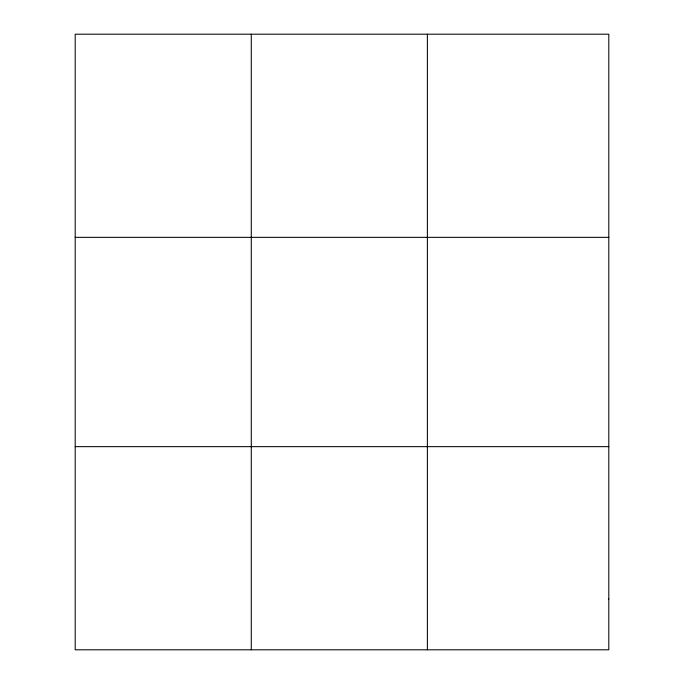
<?xml version="1.0" encoding="UTF-8"?>
<svg xmlns="http://www.w3.org/2000/svg" width="684" height="684" viewBox="0 0 684 684"><rect width="100%" height="100%" fill="white"/><g stroke="black" fill="none" stroke-linecap="round" stroke-linejoin="round"><path stroke-width="1.03" d="M251.284 649.8L251.284 34.2M427.38 649.8L427.38 34.2M75.197 237.348L608.803 237.348M75.197 446.652L608.803 446.652M608.803 599.013L608.803 649.8L75.197 649.8L75.197 34.2L608.803 34.2L608.803 599.013"/></g></svg>
